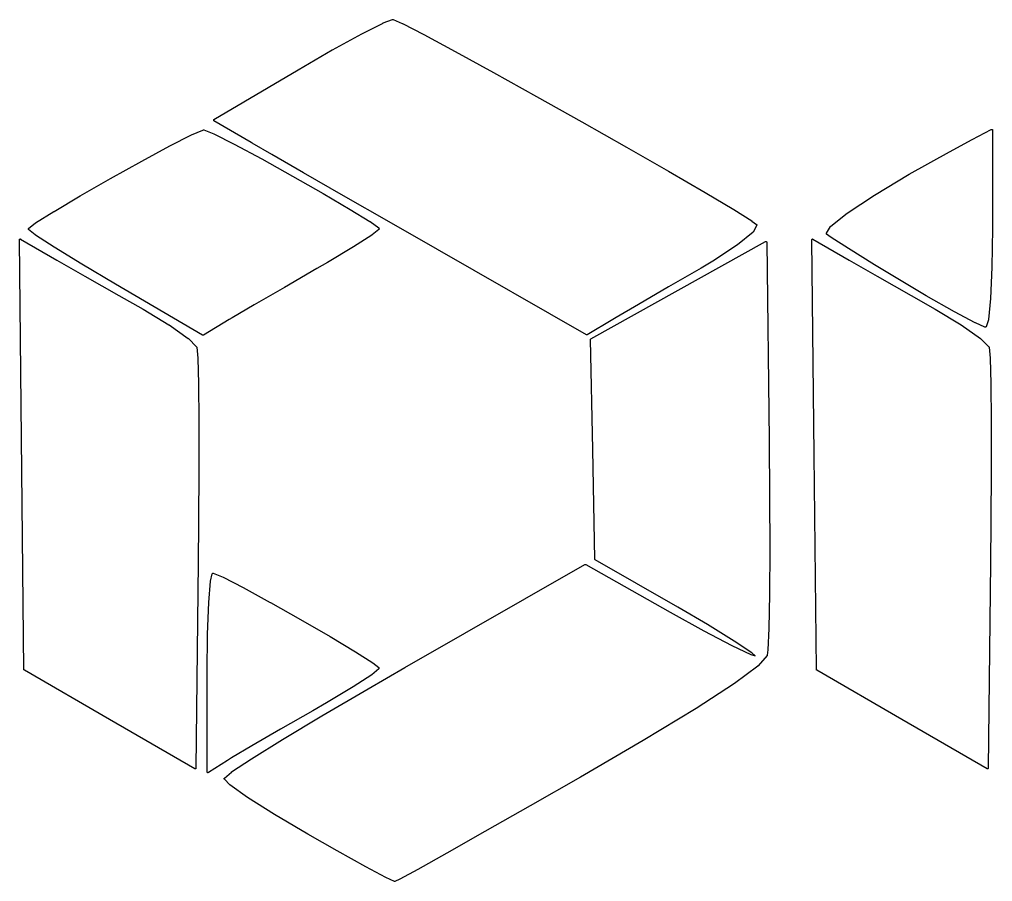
# Model space of a CAD drawing. Header units: inches. Extents: x 37 to 422, y 22 to 313.
# Drawn here: x 333.35 to 352.69, y 247.77 to 264.89 of the extents above; entities that cross this region are included whole.
import ezdxf

# ---------------------------------------------------------------- set-up
doc = ezdxf.new("R2010")
doc.units = ezdxf.units.IN
doc.header["$MEASUREMENT"] = 0
doc.layers.add('Etching', color=142, linetype='Continuous')

msp = doc.modelspace()

# ---------------------------------------------------------------- linework, layer by layer
at = {"layer": 'Etching', "linetype": 'Continuous'}
for p, q in [((340.153, 264.611), (340.573, 264.823)), ((340.573, 264.824), (340.759, 264.893)), ((340.573, 264.823), (340.573, 264.824)), ((340.573, 264.823), (340.573, 264.823)), ((340.759, 264.893), (340.759, 264.893)), ((340.759, 264.893), (340.759, 264.893)), ((340.759, 264.893), (340.762, 264.893)), ((340.762, 264.893), (340.765, 264.894)), ((340.765, 264.894), (340.765, 264.894)), ((340.765, 264.894), (340.768, 264.893)), ((340.765, 264.894), (340.765, 264.894)), ((340.768, 264.893), (340.768, 264.893)), ((340.768, 264.893), (340.768, 264.892)), ((340.768, 264.892), (340.771, 264.892)), ((340.771, 264.892), (340.954, 264.814)), ((340.954, 264.814), (340.954, 264.813)), ((340.954, 264.813), (340.957, 264.813)), ((340.957, 264.813), (341.383, 264.593)), ((339.568, 264.289), (340.15, 264.611)), ((340.15, 264.611), (340.15, 264.611)), ((340.15, 264.611), (340.153, 264.611)), ((341.383, 264.593), (341.383, 264.593)), ((341.383, 264.593), (341.383, 264.593)), ((341.383, 264.593), (342.004, 264.259)), ((338.884, 263.895), (339.565, 264.289)), ((339.565, 264.289), (339.565, 264.289)), ((339.565, 264.289), (339.568, 264.289)), ((342.004, 264.259), (342.004, 264.259)), ((342.004, 264.259), (342.004, 264.259)), ((342.004, 264.259), (342.769, 263.84)), ((337.213, 262.905), (338.884, 263.895)), ((338.884, 263.895), (338.884, 263.895)), ((338.884, 263.895), (338.884, 263.895)), ((342.769, 263.84), (342.769, 263.84)), ((342.769, 263.84), (342.769, 263.84)), ((342.769, 263.84), (343.624, 263.364)), ((343.624, 263.364), (343.624, 263.364)), ((343.624, 263.364), (343.624, 263.364)), ((343.624, 263.364), (344.524, 262.86)), ((337.204, 262.892), (337.207, 262.894)), ((337.204, 262.891), (337.204, 262.892)), ((337.204, 262.892), (337.204, 262.892)), ((337.207, 262.889), (337.204, 262.891)), ((337.207, 262.899), (337.21, 262.901)), ((337.207, 262.897), (337.207, 262.899)), ((337.207, 262.896), (337.207, 262.897)), ((337.207, 262.897), (337.207, 262.897)), ((337.207, 262.894), (337.207, 262.896)), ((337.207, 262.887), (337.207, 262.889)), ((337.207, 262.886), (337.207, 262.887)), ((337.207, 262.887), (337.207, 262.887)), ((337.207, 262.884), (337.207, 262.886)), ((337.21, 262.882), (337.207, 262.884)), ((337.21, 262.903), (337.213, 262.905)), ((337.21, 262.901), (337.21, 262.903)), ((337.21, 262.901), (337.21, 262.901)), ((337.21, 262.901), (337.21, 262.901)), ((337.21, 262.88), (337.21, 262.882)), ((337.21, 262.882), (337.21, 262.882)), ((337.21, 262.882), (337.21, 262.882)), ((337.213, 262.879), (337.21, 262.88)), ((337.954, 262.447), (337.213, 262.879)), ((344.524, 262.86), (344.524, 262.86)), ((344.524, 262.86), (344.524, 262.86)), ((344.524, 262.86), (345.415, 262.355)), ((336.766, 262.6), (336.991, 262.696)), ((336.991, 262.696), (336.994, 262.697)), ((336.994, 262.697), (337.006, 262.698)), ((336.994, 262.697), (336.994, 262.697)), ((337.006, 262.698), (337.009, 262.699)), ((337.006, 262.698), (337.006, 262.698)), ((337.009, 262.699), (337.009, 262.698)), ((337.009, 262.698), (337.012, 262.698)), ((337.012, 262.698), (337.012, 262.698)), ((337.012, 262.698), (337.012, 262.698)), ((337.012, 262.698), (337.207, 262.62)), ((352.282, 262.509), (352.663, 262.709)), ((352.663, 262.709), (352.666, 262.71)), ((352.666, 262.71), (352.669, 262.71)), ((352.669, 262.71), (352.669, 262.71)), ((352.669, 262.71), (352.669, 262.71)), ((352.669, 262.71), (352.672, 262.71)), ((352.672, 262.71), (352.675, 262.71)), ((352.675, 262.71), (352.675, 262.71)), ((352.675, 262.71), (352.675, 262.71)), ((352.675, 262.71), (352.678, 262.709)), ((352.678, 262.709), (352.678, 262.709)), ((352.678, 262.709), (352.678, 262.708)), ((352.678, 262.708), (352.678, 262.708)), ((352.678, 262.708), (352.681, 262.707)), ((352.681, 262.707), (352.684, 262.705)), ((352.684, 262.705), (352.684, 262.705)), ((352.684, 262.705), (352.684, 262.705)), ((352.684, 262.705), (352.684, 262.703)), ((352.684, 262.703), (352.684, 262.701)), ((352.684, 262.701), (352.684, 262.7)), ((352.684, 262.7), (352.687, 262.7)), ((352.687, 262.7), (352.687, 262.698)), ((352.687, 262.698), (352.687, 262.695)), ((352.687, 262.695), (352.687, 260.742)), ((336.334, 262.381), (336.763, 262.599)), ((336.763, 262.599), (336.763, 262.6)), ((336.763, 262.6), (336.766, 262.6)), ((337.207, 262.62), (337.207, 262.62)), ((337.207, 262.62), (337.21, 262.62)), ((337.21, 262.62), (337.615, 262.415)), ((351.829, 262.267), (352.282, 262.509)), ((352.282, 262.509), (352.282, 262.509)), ((352.282, 262.509), (352.282, 262.509)), ((335.776, 262.079), (336.334, 262.381)), ((336.334, 262.381), (336.334, 262.381)), ((336.334, 262.381), (336.334, 262.381)), ((337.615, 262.415), (337.615, 262.415)), ((337.615, 262.415), (337.615, 262.415)), ((337.615, 262.415), (338.161, 262.122)), ((337.969, 262.437), (337.954, 262.447)), ((337.954, 262.447), (337.954, 262.447)), ((338.365, 262.209), (337.969, 262.437)), ((337.969, 262.437), (337.969, 262.437)), ((337.969, 262.437), (337.969, 262.437)), ((345.415, 262.355), (345.415, 262.355)), ((345.415, 262.355), (345.415, 262.355)), ((345.415, 262.355), (346.249, 261.877)), ((351.031, 261.818), (351.829, 262.267)), ((351.829, 262.267), (351.829, 262.267)), ((351.829, 262.267), (351.829, 262.267)), ((335.158, 261.735), (335.776, 262.079)), ((335.776, 262.079), (335.776, 262.079)), ((335.776, 262.079), (335.776, 262.079)), ((338.161, 262.122), (338.161, 262.122)), ((338.161, 262.122), (338.161, 262.122)), ((338.161, 262.122), (338.776, 261.782)), ((338.992, 261.849), (338.365, 262.209)), ((338.365, 262.209), (338.365, 262.209)), ((338.365, 262.209), (338.365, 262.209)), ((334.552, 261.39), (335.158, 261.735)), ((335.158, 261.735), (335.158, 261.735)), ((335.158, 261.735), (335.158, 261.735)), ((338.776, 261.782), (338.776, 261.782)), ((338.776, 261.782), (338.776, 261.782)), ((338.776, 261.782), (339.385, 261.435)), ((339.79, 261.391), (338.992, 261.849)), ((338.992, 261.849), (338.992, 261.849)), ((338.992, 261.849), (338.992, 261.849)), ((346.249, 261.877), (346.249, 261.877)), ((346.249, 261.877), (346.249, 261.877)), ((346.249, 261.877), (346.975, 261.455)), ((350.338, 261.402), (351.031, 261.818)), ((351.031, 261.818), (351.031, 261.818)), ((351.031, 261.818), (351.031, 261.818)), ((334.033, 261.082), (334.552, 261.39)), ((334.552, 261.39), (334.552, 261.39)), ((334.552, 261.39), (334.552, 261.39)), ((339.385, 261.435), (339.385, 261.435)), ((339.385, 261.435), (339.385, 261.435)), ((339.385, 261.435), (339.922, 261.121)), ((340.696, 260.871), (339.79, 261.391)), ((339.79, 261.391), (339.79, 261.391)), ((339.79, 261.391), (339.79, 261.391)), ((346.975, 261.455), (346.975, 261.455)), ((346.975, 261.455), (346.975, 261.455)), ((346.975, 261.455), (347.545, 261.117)), ((349.801, 261.048), (350.338, 261.401)), ((350.338, 261.401), (350.338, 261.402)), ((350.338, 261.401), (350.338, 261.401)), ((339.922, 261.121), (339.922, 261.121)), ((339.922, 261.121), (339.922, 261.121)), ((339.922, 261.121), (340.312, 260.88)), ((347.545, 261.117), (347.545, 261.117)), ((347.545, 261.117), (347.545, 261.117)), ((347.545, 261.117), (347.905, 260.891)), ((333.667, 260.853), (334.03, 261.082)), ((334.03, 261.082), (334.03, 261.082)), ((334.03, 261.082), (334.033, 261.082)), ((349.471, 260.788), (349.801, 261.047)), ((349.801, 261.047), (349.801, 261.048)), ((349.801, 261.048), (349.801, 261.048)), ((333.523, 260.738), (333.526, 260.74)), ((333.523, 260.736), (333.523, 260.738)), ((333.523, 260.738), (333.523, 260.738)), ((333.523, 260.738), (333.523, 260.738)), ((333.523, 260.733), (333.523, 260.736)), ((333.523, 260.73), (333.523, 260.733)), ((333.523, 260.733), (333.523, 260.733)), ((333.523, 260.733), (333.523, 260.733)), ((333.523, 260.728), (333.523, 260.73)), ((333.523, 260.727), (333.523, 260.728)), ((333.523, 260.728), (333.523, 260.728)), ((333.523, 260.726), (333.523, 260.727)), ((333.523, 260.723), (333.523, 260.726)), ((333.526, 260.721), (333.523, 260.723)), ((333.523, 260.723), (333.523, 260.723)), ((333.523, 260.723), (333.523, 260.723)), ((333.526, 260.742), (333.664, 260.852)), ((333.526, 260.74), (333.526, 260.742)), ((333.526, 260.742), (333.526, 260.742)), ((333.526, 260.742), (333.526, 260.742)), ((333.526, 260.719), (333.526, 260.721)), ((333.661, 260.613), (333.526, 260.719)), ((333.526, 260.719), (333.526, 260.719)), ((333.526, 260.719), (333.526, 260.719)), ((333.664, 260.852), (333.667, 260.853)), ((333.667, 260.853), (333.667, 260.853)), ((340.312, 260.88), (340.312, 260.88)), ((340.312, 260.88), (340.315, 260.88)), ((340.315, 260.88), (340.486, 260.752)), ((340.489, 260.723), (340.354, 260.613)), ((340.486, 260.752), (340.486, 260.751)), ((340.486, 260.751), (340.489, 260.751)), ((340.489, 260.751), (340.489, 260.75)), ((340.489, 260.75), (340.489, 260.749)), ((340.489, 260.749), (340.489, 260.747)), ((340.489, 260.747), (340.489, 260.746)), ((340.489, 260.746), (340.492, 260.74)), ((340.492, 260.725), (340.489, 260.724)), ((340.489, 260.724), (340.489, 260.723)), ((340.492, 260.74), (340.492, 260.738)), ((340.492, 260.738), (340.495, 260.736)), ((340.495, 260.73), (340.492, 260.728)), ((340.492, 260.728), (340.492, 260.727)), ((340.492, 260.727), (340.492, 260.726)), ((340.492, 260.726), (340.492, 260.725)), ((340.495, 260.736), (340.495, 260.736)), ((340.495, 260.736), (340.495, 260.735)), ((340.495, 260.735), (340.495, 260.733)), ((340.495, 260.733), (340.495, 260.731)), ((340.495, 260.731), (340.495, 260.73)), ((340.495, 260.73), (340.495, 260.73)), ((341.656, 260.322), (340.696, 260.871)), ((340.696, 260.871), (340.696, 260.871)), ((347.905, 260.891), (347.905, 260.891)), ((347.905, 260.891), (347.905, 260.89)), ((347.905, 260.89), (347.998, 260.824)), ((348.001, 260.805), (347.932, 260.671)), ((347.998, 260.824), (347.998, 260.824)), ((347.998, 260.824), (347.998, 260.824)), ((347.998, 260.824), (348.001, 260.822)), ((348.001, 260.822), (348.001, 260.82)), ((348.001, 260.82), (348.001, 260.82)), ((348.001, 260.82), (348.001, 260.82)), ((348.001, 260.82), (348.004, 260.817)), ((348.004, 260.808), (348.001, 260.805)), ((348.001, 260.805), (348.001, 260.805)), ((348.001, 260.805), (348.001, 260.805)), ((348.004, 260.817), (348.004, 260.815)), ((348.004, 260.815), (348.004, 260.815)), ((348.004, 260.815), (348.004, 260.815)), ((348.004, 260.815), (348.004, 260.813)), ((348.004, 260.813), (348.004, 260.81)), ((348.004, 260.81), (348.004, 260.81)), ((348.004, 260.81), (348.004, 260.81)), ((348.004, 260.81), (348.004, 260.808)), ((349.387, 260.651), (349.465, 260.784)), ((349.465, 260.784), (349.468, 260.786)), ((349.465, 260.784), (349.465, 260.784)), ((349.465, 260.784), (349.465, 260.784)), ((349.468, 260.786), (349.468, 260.788)), ((349.468, 260.788), (349.471, 260.788)), ((349.471, 260.788), (349.471, 260.788)), ((352.687, 260.742), (352.675, 259.975)), ((352.687, 260.742), (352.687, 260.742)), ((352.687, 260.742), (352.687, 260.742)), ((333.346, 260.523), (333.349, 260.525)), ((333.349, 260.528), (333.352, 260.529)), ((333.349, 260.527), (333.349, 260.528)), ((333.349, 260.528), (333.349, 260.528)), ((333.349, 260.525), (333.349, 260.527)), ((333.352, 260.529), (333.355, 260.531)), ((333.355, 260.532), (333.358, 260.533)), ((333.355, 260.531), (333.355, 260.532)), ((333.355, 260.531), (333.355, 260.531)), ((333.355, 260.531), (333.355, 260.531)), ((333.358, 260.533), (333.358, 260.533)), ((333.358, 260.533), (333.358, 260.533)), ((333.358, 260.533), (333.361, 260.533)), ((333.361, 260.533), (333.364, 260.533)), ((333.364, 260.533), (333.364, 260.533)), ((333.364, 260.533), (333.367, 260.532)), ((333.364, 260.533), (333.364, 260.533)), ((333.367, 260.532), (333.37, 260.531)), ((333.37, 260.531), (333.37, 260.531)), ((333.37, 260.531), (333.37, 260.531)), ((333.37, 260.531), (334.09, 260.111)), ((333.664, 260.612), (333.661, 260.613)), ((333.661, 260.613), (333.661, 260.613)), ((334.033, 260.372), (333.664, 260.612)), ((340.351, 260.612), (339.988, 260.38)), ((340.354, 260.613), (340.351, 260.613)), ((340.351, 260.613), (340.351, 260.612)), ((347.929, 260.666), (347.62, 260.416)), ((347.932, 260.668), (347.929, 260.667)), ((347.929, 260.667), (347.929, 260.667)), ((347.929, 260.667), (347.929, 260.666)), ((347.932, 260.671), (347.932, 260.67)), ((347.932, 260.67), (347.932, 260.67)), ((347.932, 260.67), (347.932, 260.668)), ((349.096, 260.525), (349.099, 260.527)), ((349.096, 260.523), (349.096, 260.525)), ((349.099, 260.529), (349.102, 260.531)), ((349.099, 260.528), (349.099, 260.529)), ((349.099, 260.527), (349.099, 260.528)), ((349.099, 260.528), (349.099, 260.528)), ((349.102, 260.531), (349.105, 260.532)), ((349.102, 260.531), (349.102, 260.531)), ((349.102, 260.531), (349.102, 260.531)), ((349.105, 260.532), (349.108, 260.533)), ((349.108, 260.533), (349.108, 260.533)), ((349.108, 260.533), (349.108, 260.533)), ((349.108, 260.533), (349.108, 260.533)), ((349.108, 260.533), (349.111, 260.533)), ((349.111, 260.533), (349.111, 260.533)), ((349.111, 260.533), (349.114, 260.532)), ((349.111, 260.533), (349.111, 260.533)), ((349.114, 260.532), (349.117, 260.531)), ((349.117, 260.531), (349.117, 260.531)), ((349.117, 260.531), (349.117, 260.531)), ((349.117, 260.531), (349.84, 260.111)), ((349.384, 260.646), (349.387, 260.648)), ((349.384, 260.645), (349.384, 260.646)), ((349.384, 260.643), (349.384, 260.645)), ((349.384, 260.645), (349.384, 260.645)), ((349.384, 260.641), (349.384, 260.643)), ((349.384, 260.64), (349.384, 260.641)), ((349.387, 260.638), (349.384, 260.64)), ((349.384, 260.64), (349.384, 260.64)), ((349.387, 260.65), (349.387, 260.651)), ((349.387, 260.648), (349.387, 260.65)), ((349.387, 260.65), (349.387, 260.65)), ((349.387, 260.636), (349.387, 260.638)), ((349.387, 260.635), (349.387, 260.636)), ((349.387, 260.633), (349.387, 260.635)), ((349.387, 260.635), (349.387, 260.635)), ((349.39, 260.632), (349.387, 260.633)), ((349.39, 260.631), (349.39, 260.632)), ((349.48, 260.564), (349.39, 260.631)), ((349.39, 260.631), (349.39, 260.631)), ((349.48, 260.563), (349.48, 260.564)), ((349.48, 260.564), (349.48, 260.564)), ((349.822, 260.341), (349.48, 260.563)), ((333.346, 260.52), (333.346, 260.523)), ((333.346, 260.523), (333.346, 260.523)), ((333.346, 260.523), (333.346, 260.523)), ((333.346, 260.518), (333.346, 260.52)), ((333.436, 251.979), (333.346, 260.518)), ((333.346, 260.518), (333.346, 260.518)), ((333.346, 260.518), (333.346, 260.518)), ((334.585, 260.034), (334.033, 260.372)), ((334.033, 260.372), (334.033, 260.372)), ((334.033, 260.372), (334.033, 260.372)), ((339.988, 260.38), (339.466, 260.067)), ((339.988, 260.38), (339.988, 260.38)), ((339.988, 260.38), (339.988, 260.38)), ((346.441, 259.515), (348.178, 260.481)), ((347.62, 260.415), (347.131, 260.095)), ((347.62, 260.416), (347.62, 260.416)), ((347.62, 260.416), (347.62, 260.415)), ((348.178, 260.482), (348.181, 260.483)), ((348.178, 260.481), (348.178, 260.482)), ((348.181, 260.483), (348.181, 260.483)), ((348.181, 260.483), (348.181, 260.483)), ((348.181, 260.483), (348.184, 260.483)), ((348.184, 260.483), (348.187, 260.483)), ((348.187, 260.483), (348.187, 260.483)), ((348.187, 260.483), (348.187, 260.483)), ((348.187, 260.483), (348.19, 260.482)), ((348.19, 260.482), (348.19, 260.481)), ((348.19, 260.481), (348.19, 260.481)), ((348.19, 260.481), (348.193, 260.481)), ((348.193, 260.481), (348.193, 260.479)), ((348.193, 260.479), (348.196, 260.478)), ((348.196, 260.478), (348.196, 260.478)), ((348.196, 260.478), (348.196, 260.477)), ((348.196, 260.477), (348.196, 260.475)), ((348.196, 260.475), (348.199, 260.473)), ((348.199, 260.473), (348.199, 260.473)), ((348.199, 260.473), (348.199, 260.473)), ((348.199, 260.473), (348.199, 260.47)), ((348.199, 260.47), (348.199, 260.468)), ((348.199, 260.468), (348.247, 256.538)), ((349.093, 260.518), (349.096, 260.52)), ((349.141, 256.248), (349.093, 260.518)), ((349.093, 260.518), (349.093, 260.518)), ((349.093, 260.518), (349.093, 260.518)), ((349.096, 260.52), (349.096, 260.523)), ((349.096, 260.523), (349.096, 260.523)), ((349.096, 260.523), (349.096, 260.523)), ((350.341, 260.019), (349.822, 260.341)), ((349.822, 260.341), (349.822, 260.341)), ((349.822, 260.341), (349.822, 260.341)), ((344.617, 258.629), (341.656, 260.322)), ((341.656, 260.322), (341.656, 260.322)), ((334.09, 260.111), (334.645, 259.794)), ((335.257, 259.635), (334.585, 260.034)), ((334.585, 260.034), (334.585, 260.034)), ((334.585, 260.034), (334.585, 260.034)), ((339.259, 259.946), (338.614, 259.572)), ((339.466, 260.067), (339.259, 259.946)), ((339.259, 259.946), (339.259, 259.946)), ((339.259, 259.946), (339.259, 259.946)), ((339.466, 260.067), (339.466, 260.067)), ((339.466, 260.067), (339.466, 260.067)), ((346.897, 259.956), (346.246, 259.581)), ((347.128, 260.094), (346.897, 259.956)), ((346.897, 259.956), (346.897, 259.956)), ((346.897, 259.956), (346.897, 259.956)), ((347.131, 260.095), (347.128, 260.095)), ((347.128, 260.095), (347.128, 260.094)), ((349.84, 260.111), (350.392, 259.794)), ((350.971, 259.642), (350.341, 260.019)), ((350.341, 260.019), (350.341, 260.019)), ((350.341, 260.019), (350.341, 260.019)), ((352.675, 259.974), (352.648, 259.35)), ((352.675, 259.975), (352.675, 259.975)), ((352.675, 259.975), (352.675, 259.974)), ((334.645, 259.794), (335.32, 259.41)), ((350.392, 259.794), (351.067, 259.41)), ((336.985, 258.623), (335.257, 259.635)), ((335.257, 259.635), (335.257, 259.635)), ((335.257, 259.635), (335.257, 259.635)), ((338.614, 259.572), (338.014, 259.224)), ((338.614, 259.572), (338.614, 259.572)), ((346.246, 259.581), (345.649, 259.232)), ((346.246, 259.581), (346.246, 259.581)), ((351.37, 259.407), (350.971, 259.642)), ((350.971, 259.642), (350.971, 259.642)), ((350.971, 259.642), (350.971, 259.642)), ((335.32, 259.41), (335.32, 259.41)), ((335.32, 259.41), (335.803, 259.138)), ((344.704, 258.548), (346.441, 259.515)), ((346.441, 259.515), (346.441, 259.515)), ((351.067, 259.41), (351.067, 259.41)), ((351.067, 259.41), (351.55, 259.138)), ((351.934, 259.087), (351.37, 259.407)), ((351.37, 259.407), (351.37, 259.407)), ((351.37, 259.407), (351.37, 259.407)), ((338.014, 259.224), (337.576, 258.966)), ((345.649, 259.232), (345.208, 258.973)), ((345.649, 259.232), (345.649, 259.232)), ((352.648, 259.349), (352.606, 258.934)), ((352.648, 259.35), (352.648, 259.35)), ((352.648, 259.35), (352.648, 259.349)), ((335.803, 259.138), (335.803, 259.138)), ((335.803, 259.138), (335.803, 259.137)), ((335.803, 259.137), (336.316, 258.828)), ((351.55, 259.138), (351.55, 259.138)), ((351.55, 259.138), (351.55, 259.137)), ((351.55, 259.137), (352.066, 258.828)), ((352.345, 258.865), (351.934, 259.087)), ((351.934, 259.087), (351.934, 259.087)), ((351.934, 259.087), (351.934, 259.087)), ((336.316, 258.828), (336.316, 258.828)), ((336.316, 258.828), (336.319, 258.828)), ((336.319, 258.828), (336.7, 258.558)), ((337.516, 258.931), (337.003, 258.623)), ((337.576, 258.966), (337.516, 258.931)), ((345.142, 258.934), (344.632, 258.629)), ((345.208, 258.973), (345.142, 258.934)), ((352.066, 258.828), (352.066, 258.828)), ((352.066, 258.828), (352.066, 258.828)), ((352.066, 258.828), (352.45, 258.558)), ((352.348, 258.865), (352.345, 258.865)), ((352.537, 258.781), (352.348, 258.865)), ((352.348, 258.865), (352.348, 258.865)), ((352.555, 258.784), (352.552, 258.783)), ((352.552, 258.783), (352.552, 258.782)), ((352.558, 258.786), (352.555, 258.786)), ((352.555, 258.786), (352.555, 258.785)), ((352.555, 258.785), (352.555, 258.784)), ((352.606, 258.93), (352.558, 258.79)), ((352.558, 258.79), (352.558, 258.788)), ((352.558, 258.788), (352.558, 258.786)), ((352.606, 258.934), (352.606, 258.932)), ((352.606, 258.932), (352.606, 258.93)), ((336.988, 258.623), (336.985, 258.623)), ((336.985, 258.623), (336.985, 258.623)), ((336.988, 258.622), (336.988, 258.623)), ((336.991, 258.621), (336.988, 258.622)), ((336.994, 258.621), (336.991, 258.621)), ((336.991, 258.621), (336.991, 258.621)), ((336.991, 258.621), (336.991, 258.621)), ((336.997, 258.621), (336.994, 258.621)), ((337, 258.622), (336.997, 258.621)), ((336.997, 258.621), (336.997, 258.621)), ((336.997, 258.621), (336.997, 258.621)), ((337.003, 258.623), (337, 258.623)), ((337, 258.623), (337, 258.623)), ((337, 258.623), (337, 258.622)), ((344.62, 258.628), (344.617, 258.629)), ((344.617, 258.629), (344.617, 258.629)), ((344.617, 258.629), (344.617, 258.629)), ((344.623, 258.627), (344.62, 258.628)), ((344.626, 258.627), (344.623, 258.627)), ((344.623, 258.627), (344.623, 258.627)), ((344.623, 258.627), (344.623, 258.627)), ((344.623, 258.627), (344.623, 258.627)), ((344.629, 258.628), (344.626, 258.627)), ((344.626, 258.627), (344.626, 258.627)), ((344.626, 258.627), (344.626, 258.627)), ((344.632, 258.629), (344.629, 258.628)), ((344.632, 258.629), (344.632, 258.629)), ((344.632, 258.629), (344.632, 258.629)), ((352.54, 258.78), (352.537, 258.781)), ((352.543, 258.78), (352.54, 258.78)), ((352.546, 258.78), (352.543, 258.78)), ((352.543, 258.78), (352.543, 258.78)), ((352.543, 258.78), (352.543, 258.78)), ((352.549, 258.78), (352.546, 258.78)), ((352.546, 258.78), (352.546, 258.78)), ((352.552, 258.782), (352.549, 258.781)), ((352.549, 258.781), (352.549, 258.78)), ((352.549, 258.78), (352.549, 258.78)), ((352.552, 258.782), (352.552, 258.782)), ((336.7, 258.558), (336.703, 258.557)), ((336.703, 258.557), (336.703, 258.556)), ((336.703, 258.556), (336.868, 258.391)), ((344.695, 258.535), (344.698, 258.537)), ((344.74, 256.354), (344.695, 258.535)), ((344.695, 258.535), (344.698, 258.535)), ((344.698, 258.535), (344.695, 258.535)), ((344.698, 258.542), (344.701, 258.544)), ((344.698, 258.54), (344.698, 258.542)), ((344.698, 258.537), (344.698, 258.54)), ((344.698, 258.54), (344.698, 258.54)), ((344.698, 258.54), (344.698, 258.54)), ((344.701, 258.546), (344.704, 258.548)), ((344.701, 258.545), (344.701, 258.546)), ((344.701, 258.544), (344.701, 258.545)), ((344.701, 258.545), (344.701, 258.545)), ((344.704, 258.548), (344.704, 258.548)), ((344.704, 258.548), (344.704, 258.548)), ((352.45, 258.558), (352.45, 258.557)), ((352.45, 258.557), (352.45, 258.556)), ((352.45, 258.556), (352.615, 258.391)), ((336.868, 258.391), (336.868, 258.389)), ((336.868, 258.389), (336.871, 258.387)), ((336.871, 258.387), (336.871, 258.387)), ((336.871, 258.387), (336.871, 258.387)), ((336.871, 258.387), (336.871, 258.385)), ((336.871, 258.385), (336.871, 258.381)), ((336.871, 258.381), (336.889, 258.165)), ((352.615, 258.391), (352.618, 258.389)), ((352.618, 258.389), (352.618, 258.387)), ((352.618, 258.387), (352.618, 258.387)), ((352.618, 258.387), (352.618, 258.387)), ((352.618, 258.387), (352.618, 258.385)), ((352.618, 258.385), (352.618, 258.381)), ((352.618, 258.381), (352.639, 258.165)), ((336.889, 258.165), (336.889, 258.165)), ((336.889, 258.165), (336.889, 258.164)), ((336.889, 258.164), (336.904, 257.658)), ((352.639, 258.165), (352.639, 258.165)), ((352.639, 258.165), (352.639, 258.164)), ((352.639, 258.164), (352.651, 257.658)), ((336.904, 257.658), (336.904, 257.658)), ((336.904, 257.658), (336.904, 257.658)), ((336.904, 257.658), (336.91, 256.911)), ((352.651, 257.658), (352.651, 257.658)), ((352.651, 257.658), (352.651, 257.658)), ((352.651, 257.658), (352.657, 256.911)), ((336.91, 256.911), (336.91, 256.911)), ((336.91, 256.911), (336.91, 256.911)), ((336.91, 256.911), (336.913, 255.973)), ((352.657, 256.911), (352.657, 256.911)), ((352.657, 256.911), (352.657, 256.911)), ((352.657, 256.911), (352.66, 255.973)), ((348.247, 256.538), (348.247, 256.538)), ((348.247, 256.538), (348.247, 256.538)), ((348.247, 256.538), (348.256, 255.401)), ((344.782, 254.174), (344.74, 256.354)), ((349.186, 251.979), (349.141, 256.248)), ((349.141, 256.248), (349.141, 256.248)), ((336.913, 255.973), (336.907, 254.893)), ((336.913, 255.973), (336.913, 255.973)), ((336.913, 255.973), (336.913, 255.973)), ((352.66, 255.973), (352.654, 254.893)), ((352.66, 255.973), (352.66, 255.973)), ((352.66, 255.973), (352.66, 255.973)), ((348.256, 255.401), (348.256, 255.401)), ((348.256, 255.401), (348.256, 255.401)), ((348.256, 255.401), (348.259, 254.363)), ((336.907, 254.893), (336.898, 254.105)), ((336.907, 254.893), (336.907, 254.893)), ((336.907, 254.893), (336.907, 254.893)), ((352.654, 254.893), (352.648, 254.105)), ((352.654, 254.893), (352.654, 254.893)), ((352.654, 254.893), (352.654, 254.893)), ((348.259, 254.363), (348.253, 253.477)), ((348.259, 254.363), (348.259, 254.363)), ((348.259, 254.363), (348.259, 254.363)), ((344.782, 254.172), (344.782, 254.174)), ((344.782, 254.169), (344.782, 254.172)), ((344.785, 254.167), (344.782, 254.169)), ((344.782, 254.169), (344.782, 254.169)), ((344.782, 254.169), (344.782, 254.169)), ((344.785, 254.165), (344.785, 254.167)), ((344.785, 254.164), (344.785, 254.165)), ((344.788, 254.163), (344.785, 254.164)), ((344.785, 254.164), (344.785, 254.164)), ((344.791, 254.161), (344.788, 254.163)), ((346.435, 253.218), (344.791, 254.161)), ((336.898, 254.105), (336.853, 250.02)), ((336.898, 254.105), (336.898, 254.105)), ((336.898, 254.105), (336.898, 254.105)), ((341.005, 252.019), (344.587, 254.068)), ((344.587, 254.068), (344.59, 254.069)), ((344.59, 254.069), (344.59, 254.07)), ((344.59, 254.07), (344.59, 254.07)), ((344.59, 254.07), (344.59, 254.07)), ((344.59, 254.07), (344.593, 254.07)), ((344.593, 254.07), (344.596, 254.07)), ((344.596, 254.07), (344.596, 254.07)), ((344.596, 254.07), (344.596, 254.07)), ((344.596, 254.07), (344.599, 254.069)), ((344.599, 254.069), (344.602, 254.068)), ((344.602, 254.068), (346.282, 253.117)), ((352.648, 254.105), (352.603, 250.02)), ((352.648, 254.105), (352.648, 254.105)), ((352.648, 254.105), (352.648, 254.105)), ((337.141, 253.736), (337.177, 253.882)), ((337.177, 253.882), (337.18, 253.884)), ((337.18, 253.887), (337.183, 253.888)), ((337.18, 253.886), (337.18, 253.887)), ((337.18, 253.887), (337.18, 253.887)), ((337.18, 253.884), (337.18, 253.886)), ((337.183, 253.89), (337.186, 253.891)), ((337.183, 253.888), (337.183, 253.89)), ((337.183, 253.89), (337.183, 253.89)), ((337.183, 253.89), (337.183, 253.89)), ((337.186, 253.891), (337.189, 253.893)), ((337.189, 253.893), (337.189, 253.893)), ((337.189, 253.893), (337.189, 253.893)), ((337.189, 253.893), (337.192, 253.893)), ((337.192, 253.893), (337.195, 253.893)), ((337.195, 253.893), (337.195, 253.893)), ((337.195, 253.893), (337.195, 253.893)), ((337.195, 253.893), (337.198, 253.892)), ((337.195, 253.893), (337.195, 253.893)), ((337.198, 253.892), (337.393, 253.814)), ((337.393, 253.814), (337.393, 253.814)), ((337.393, 253.814), (337.393, 253.814)), ((337.393, 253.814), (337.795, 253.607)), ((337.108, 253.312), (337.141, 253.733)), ((337.141, 253.734), (337.141, 253.736)), ((337.141, 253.733), (337.141, 253.734)), ((337.795, 253.607), (337.795, 253.607)), ((337.795, 253.607), (337.795, 253.607)), ((337.795, 253.607), (338.332, 253.314)), ((348.253, 253.477), (348.241, 252.796)), ((348.253, 253.477), (348.253, 253.477)), ((348.253, 253.477), (348.253, 253.477)), ((337.087, 252.683), (337.108, 253.312)), ((337.108, 253.312), (337.108, 253.312)), ((337.108, 253.312), (337.108, 253.312)), ((338.332, 253.314), (338.332, 253.314)), ((338.332, 253.314), (338.335, 253.314)), ((338.335, 253.314), (338.932, 252.976)), ((347.023, 252.875), (346.435, 253.218)), ((346.282, 253.117), (346.282, 253.117)), ((346.282, 253.117), (346.951, 252.746)), ((338.932, 252.976), (338.932, 252.976)), ((338.932, 252.976), (338.932, 252.976)), ((338.932, 252.976), (339.52, 252.636)), ((347.554, 252.547), (347.023, 252.875)), ((348.241, 252.796), (348.22, 252.372)), ((348.241, 252.796), (348.241, 252.796)), ((348.241, 252.796), (348.241, 252.796)), ((337.078, 251.912), (337.087, 252.682)), ((337.087, 252.682), (337.087, 252.683)), ((337.087, 252.683), (337.087, 252.683)), ((339.52, 252.636), (339.52, 252.636)), ((339.52, 252.636), (339.52, 252.636)), ((339.52, 252.636), (340.024, 252.335)), ((346.951, 252.746), (347.506, 252.455)), ((347.506, 252.455), (347.884, 252.276)), ((347.902, 252.314), (347.554, 252.547)), ((340.024, 252.335), (340.024, 252.335)), ((340.024, 252.335), (340.024, 252.334)), ((340.024, 252.334), (340.369, 252.114)), ((347.884, 252.276), (347.968, 252.252)), ((347.968, 252.252), (347.902, 252.314)), ((348.205, 252.26), (348.028, 252.051)), ((348.208, 252.263), (348.205, 252.261)), ((348.205, 252.261), (348.205, 252.26)), ((348.22, 252.371), (348.208, 252.268)), ((348.208, 252.268), (348.208, 252.266)), ((348.208, 252.266), (348.208, 252.264)), ((348.208, 252.264), (348.208, 252.264)), ((348.208, 252.264), (348.208, 252.263)), ((348.22, 252.372), (348.22, 252.372)), ((348.22, 252.372), (348.22, 252.371)), ((340.276, 251.6), (341.005, 252.019)), ((340.369, 252.114), (340.369, 252.114)), ((340.369, 252.114), (340.372, 252.113)), ((340.372, 252.113), (340.486, 252.018)), ((340.486, 252.018), (340.486, 252.017)), ((340.486, 252.017), (340.489, 252.015)), ((340.489, 252.015), (340.489, 252.015)), ((340.489, 252.015), (340.489, 252.015)), ((340.489, 252.015), (340.489, 252.012)), ((341.005, 252.019), (341.005, 252.019)), ((341.005, 252.019), (341.005, 252.019)), ((348.025, 252.049), (347.557, 251.7)), ((348.028, 252.051), (348.025, 252.051)), ((348.025, 252.051), (348.025, 252.049)), ((333.436, 251.976), (333.436, 251.979)), ((333.439, 251.974), (333.436, 251.976)), ((333.439, 251.973), (333.439, 251.974)), ((333.439, 251.974), (333.439, 251.974)), ((333.439, 251.971), (333.439, 251.973)), ((333.439, 251.969), (333.439, 251.971)), ((333.442, 251.969), (333.439, 251.969)), ((333.439, 251.969), (333.439, 251.969)), ((333.442, 251.967), (333.442, 251.969)), ((333.445, 251.966), (333.442, 251.967)), ((335.137, 250.986), (333.445, 251.966)), ((337.078, 251.911), (337.078, 251.912)), ((337.078, 251.912), (337.078, 251.912)), ((337.078, 249.945), (337.078, 251.911)), ((340.348, 251.876), (339.982, 251.636)), ((340.351, 251.877), (340.348, 251.876)), ((340.348, 251.876), (340.348, 251.876)), ((340.486, 251.996), (340.351, 251.877)), ((340.489, 252), (340.486, 251.998)), ((340.486, 251.998), (340.486, 251.996)), ((340.489, 252.012), (340.489, 252.01)), ((340.489, 252.01), (340.489, 252.01)), ((340.489, 252.01), (340.489, 252.01)), ((340.489, 252.01), (340.489, 252.007)), ((340.489, 252.007), (340.489, 252.005)), ((340.489, 252.005), (340.489, 252.005)), ((340.489, 252.005), (340.489, 252.004)), ((340.489, 252.004), (340.489, 252.002)), ((340.489, 252.002), (340.489, 252)), ((340.489, 252), (340.489, 252)), ((340.489, 252), (340.489, 252)), ((349.186, 251.976), (349.186, 251.979)), ((349.186, 251.974), (349.186, 251.976)), ((349.186, 251.973), (349.186, 251.974)), ((349.186, 251.974), (349.186, 251.974)), ((349.186, 251.971), (349.186, 251.973)), ((349.189, 251.969), (349.186, 251.971)), ((349.192, 251.967), (349.189, 251.969)), ((349.189, 251.969), (349.189, 251.969)), ((349.189, 251.969), (349.189, 251.969)), ((349.192, 251.966), (349.192, 251.967)), ((350.887, 250.986), (349.192, 251.966)), ((339.982, 251.636), (339.451, 251.319)), ((339.982, 251.636), (339.982, 251.636)), ((339.982, 251.636), (339.982, 251.636)), ((347.557, 251.7), (346.798, 251.207)), ((347.557, 251.7), (347.557, 251.7)), ((347.557, 251.7), (347.557, 251.7)), ((339.358, 251.06), (340.276, 251.6)), ((340.276, 251.6), (340.276, 251.6)), ((340.276, 251.6), (340.276, 251.6)), ((339.451, 251.319), (339.175, 251.16)), ((339.451, 251.319), (339.451, 251.319)), ((339.451, 251.319), (339.451, 251.319)), ((339.175, 251.16), (338.533, 250.794)), ((338.572, 250.588), (339.358, 251.06)), ((339.175, 251.16), (339.175, 251.16)), ((339.175, 251.16), (339.175, 251.16)), ((339.358, 251.06), (339.358, 251.06)), ((339.358, 251.06), (339.358, 251.06)), ((346.798, 251.207), (345.745, 250.569)), ((346.798, 251.207), (346.798, 251.207)), ((346.798, 251.207), (346.798, 251.207)), ((336.832, 250.007), (335.137, 250.986)), ((352.579, 250.007), (350.887, 250.986)), ((338.533, 250.794), (337.966, 250.465)), ((338.533, 250.794), (338.533, 250.794)), ((337.96, 250.208), (338.572, 250.588)), ((338.572, 250.588), (338.572, 250.588)), ((338.572, 250.588), (338.572, 250.588)), ((345.745, 250.569), (344.497, 249.844)), ((345.745, 250.569), (345.745, 250.569)), ((345.745, 250.569), (345.745, 250.569)), ((337.966, 250.465), (337.564, 250.227)), ((337.966, 250.465), (337.966, 250.465)), ((337.483, 250.176), (337.102, 249.932)), ((337.564, 250.227), (337.483, 250.176)), ((337.564, 249.945), (337.96, 250.208)), ((337.96, 250.208), (337.96, 250.208)), ((337.96, 250.208), (337.96, 250.208)), ((336.832, 250.006), (336.832, 250.007)), ((336.835, 250.005), (336.832, 250.006)), ((336.838, 250.005), (336.835, 250.005)), ((336.835, 250.005), (336.835, 250.005)), ((336.835, 250.005), (336.835, 250.005)), ((336.841, 250.005), (336.838, 250.005)), ((336.844, 250.006), (336.841, 250.005)), ((336.841, 250.005), (336.841, 250.005)), ((336.841, 250.005), (336.841, 250.005)), ((336.847, 250.007), (336.844, 250.006)), ((336.85, 250.01), (336.847, 250.009)), ((336.847, 250.009), (336.847, 250.007)), ((336.847, 250.007), (336.847, 250.007)), ((336.847, 250.007), (336.847, 250.007)), ((336.853, 250.015), (336.85, 250.013)), ((336.85, 250.013), (336.85, 250.01)), ((336.85, 250.01), (336.85, 250.01)), ((336.85, 250.01), (336.85, 250.01)), ((336.853, 250.02), (336.853, 250.017)), ((336.853, 250.017), (336.853, 250.015)), ((336.853, 250.015), (336.853, 250.015)), ((336.853, 250.015), (336.853, 250.015)), ((337.078, 249.944), (337.078, 249.945)), ((337.078, 249.942), (337.078, 249.944)), ((337.078, 249.944), (337.078, 249.944)), ((337.078, 249.939), (337.078, 249.942)), ((337.081, 249.937), (337.078, 249.939)), ((337.078, 249.939), (337.078, 249.939)), ((337.078, 249.939), (337.078, 249.939)), ((337.081, 249.935), (337.081, 249.937)), ((337.084, 249.933), (337.081, 249.935)), ((337.081, 249.935), (337.081, 249.935)), ((337.081, 249.935), (337.081, 249.935)), ((337.084, 249.932), (337.084, 249.933)), ((337.087, 249.931), (337.084, 249.932)), ((337.084, 249.932), (337.084, 249.932)), ((337.09, 249.93), (337.087, 249.931)), ((337.087, 249.931), (337.087, 249.931)), ((337.093, 249.93), (337.09, 249.93)), ((337.09, 249.93), (337.09, 249.93)), ((337.09, 249.93), (337.09, 249.93)), ((337.096, 249.93), (337.093, 249.93)), ((337.099, 249.931), (337.096, 249.93)), ((337.096, 249.93), (337.096, 249.93)), ((337.096, 249.93), (337.096, 249.93)), ((337.102, 249.932), (337.099, 249.932)), ((337.099, 249.932), (337.099, 249.932)), ((337.099, 249.932), (337.099, 249.931)), ((337.42, 249.823), (337.561, 249.944)), ((337.561, 249.944), (337.564, 249.945)), ((337.564, 249.945), (337.564, 249.945)), ((352.582, 250.006), (352.579, 250.007)), ((352.585, 250.005), (352.582, 250.006)), ((352.588, 250.005), (352.585, 250.005)), ((352.585, 250.005), (352.585, 250.005)), ((352.585, 250.005), (352.585, 250.005)), ((352.591, 250.006), (352.588, 250.005)), ((352.588, 250.005), (352.588, 250.005)), ((352.588, 250.005), (352.588, 250.005)), ((352.588, 250.005), (352.588, 250.005)), ((352.594, 250.007), (352.591, 250.006)), ((352.597, 250.009), (352.594, 250.007)), ((352.594, 250.007), (352.594, 250.007)), ((352.594, 250.007), (352.594, 250.007)), ((352.6, 250.013), (352.597, 250.01)), ((352.597, 250.01), (352.597, 250.01)), ((352.597, 250.01), (352.597, 250.01)), ((352.597, 250.01), (352.597, 250.009)), ((352.603, 250.02), (352.6, 250.017)), ((352.6, 250.017), (352.6, 250.015)), ((352.6, 250.015), (352.6, 250.015)), ((352.6, 250.015), (352.6, 250.015)), ((352.6, 250.015), (352.6, 250.013)), ((337.417, 249.819), (337.42, 249.82)), ((337.417, 249.818), (337.417, 249.819)), ((337.417, 249.816), (337.417, 249.818)), ((337.417, 249.815), (337.417, 249.816)), ((337.417, 249.814), (337.417, 249.815)), ((337.417, 249.813), (337.417, 249.814)), ((337.417, 249.811), (337.417, 249.813)), ((337.417, 249.81), (337.417, 249.811)), ((337.417, 249.809), (337.417, 249.81)), ((337.417, 249.808), (337.417, 249.809)), ((337.417, 249.806), (337.417, 249.808)), ((337.417, 249.805), (337.417, 249.806)), ((337.417, 249.804), (337.417, 249.805)), ((337.42, 249.803), (337.417, 249.804)), ((337.42, 249.822), (337.42, 249.823)), ((337.42, 249.821), (337.42, 249.822)), ((337.42, 249.82), (337.42, 249.821)), ((337.42, 249.802), (337.42, 249.803)), ((337.528, 249.689), (337.42, 249.802)), ((344.497, 249.844), (343.498, 249.272)), ((344.497, 249.844), (344.497, 249.844)), ((344.497, 249.844), (344.497, 249.844)), ((337.528, 249.688), (337.528, 249.689)), ((337.531, 249.687), (337.528, 249.688)), ((337.879, 249.439), (337.531, 249.687)), ((338.413, 249.102), (337.879, 249.439)), ((337.879, 249.439), (337.879, 249.439)), ((337.879, 249.439), (337.879, 249.439)), ((343.498, 249.272), (342.598, 248.76)), ((343.498, 249.272), (343.498, 249.272)), ((343.498, 249.272), (343.498, 249.272)), ((338.416, 249.101), (338.413, 249.102)), ((339.076, 248.713), (338.416, 249.101)), ((338.416, 249.101), (338.416, 249.101)), ((342.598, 248.76), (341.839, 248.332)), ((342.598, 248.76), (342.598, 248.76)), ((342.598, 248.76), (342.598, 248.76)), ((339.664, 248.38), (339.076, 248.713)), ((339.076, 248.713), (339.076, 248.713)), ((339.076, 248.713), (339.076, 248.713)), ((340.231, 248.064), (339.664, 248.38)), ((339.664, 248.38), (339.664, 248.38)), ((339.664, 248.38), (339.664, 248.38)), ((341.839, 248.332), (341.263, 248.01)), ((341.839, 248.332), (341.839, 248.332)), ((341.839, 248.332), (341.839, 248.332)), ((340.63, 247.85), (340.231, 248.064)), ((340.231, 248.064), (340.231, 248.064)), ((340.231, 248.064), (340.231, 248.064)), ((341.263, 248.01), (340.906, 247.817)), ((341.263, 248.01), (341.263, 248.01)), ((341.263, 248.01), (341.263, 248.01)), ((340.798, 247.77), (340.63, 247.85)), ((340.63, 247.85), (340.63, 247.85)), ((340.63, 247.85), (340.63, 247.85)), ((340.801, 247.769), (340.798, 247.77)), ((340.798, 247.77), (340.798, 247.77)), ((340.804, 247.769), (340.801, 247.769)), ((340.801, 247.769), (340.801, 247.769)), ((340.801, 247.769), (340.801, 247.769)), ((340.807, 247.769), (340.804, 247.769)), ((340.804, 247.769), (340.804, 247.769)), ((340.81, 247.77), (340.807, 247.77)), ((340.807, 247.77), (340.807, 247.769)), ((340.807, 247.769), (340.807, 247.769)), ((340.906, 247.817), (340.81, 247.77)), ((340.906, 247.817), (340.906, 247.817)), ((340.906, 247.817), (340.906, 247.817))]:
    msp.add_line(p, q, dxfattribs=at)

doc.saveas('drawing.dxf')
